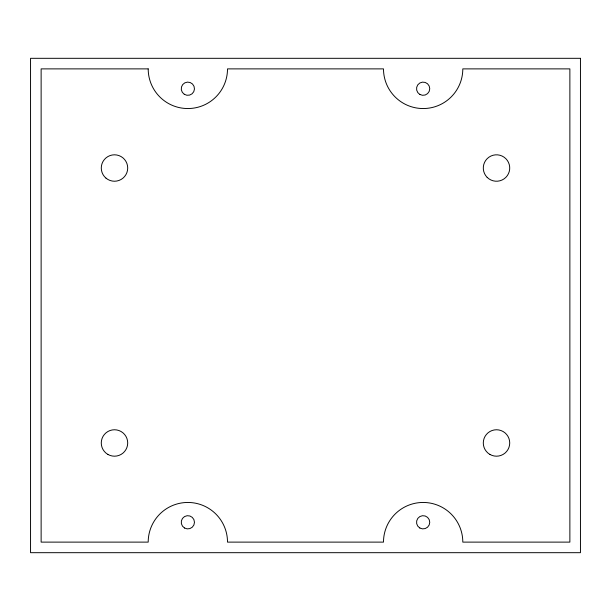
<?xml version="1.0" encoding="UTF-8"?>
<svg xmlns="http://www.w3.org/2000/svg" width="611" height="611" viewBox="0 0 611 611"><rect width="100%" height="100%" fill="white"/><g stroke="black" fill="none" stroke-linecap="round" stroke-linejoin="round"><path stroke-width="0.92" d="M580.45 58.312L30.55 58.312L30.55 552.688L580.45 552.688L580.45 58.312M148.198 68.883L41.128 68.883L41.128 542.117L148.198 542.117A39.654 39.654 0 0 1 187.852 502.456A39.654 39.654 0 0 1 227.506 542.117L383.494 542.117A39.654 39.654 0 0 1 423.148 502.456A39.654 39.654 0 0 1 462.802 542.117L569.872 542.117L569.872 68.883L462.802 68.883A39.654 39.654 0 0 1 423.148 108.544A39.654 39.654 0 0 1 383.494 68.883L227.506 68.883A39.654 39.654 0 0 1 187.852 108.544A39.654 39.654 0 0 1 148.198 68.883M107.88 454.424A13.221 13.221 0 0 0 127.707 442.975A13.221 13.221 0 0 0 107.88 431.526A13.221 13.221 0 0 0 107.88 454.424M106.001 178.152A13.221 13.221 0 0 0 127.508 170.316A13.221 13.221 0 0 0 109.957 155.606A13.221 13.221 0 0 0 106.001 178.152M489.9 454.424A13.221 13.221 0 0 0 509.727 442.975A13.221 13.221 0 0 0 489.9 431.526A13.221 13.221 0 0 0 489.9 454.424M487.166 177.373A13.221 13.221 0 0 0 509.276 171.447A13.221 13.221 0 0 0 493.092 155.255A13.221 13.221 0 0 0 487.166 177.373M184.278 94.27A6.606 6.606 0 0 0 194.458 89.03A6.606 6.606 0 0 0 184.828 82.836A6.606 6.606 0 0 0 184.278 94.27M419.841 94.438A6.606 6.606 0 0 0 429.754 88.71A6.606 6.606 0 0 0 419.841 82.989A6.606 6.606 0 0 0 419.841 94.438M419.841 528.011A6.606 6.606 0 0 0 429.754 522.29A6.606 6.606 0 0 0 419.841 516.562A6.606 6.606 0 0 0 419.841 528.011M184.545 528.011A6.606 6.606 0 0 0 194.466 522.29A6.606 6.606 0 0 0 184.545 516.562A6.606 6.606 0 0 0 184.545 528.011"/></g></svg>
